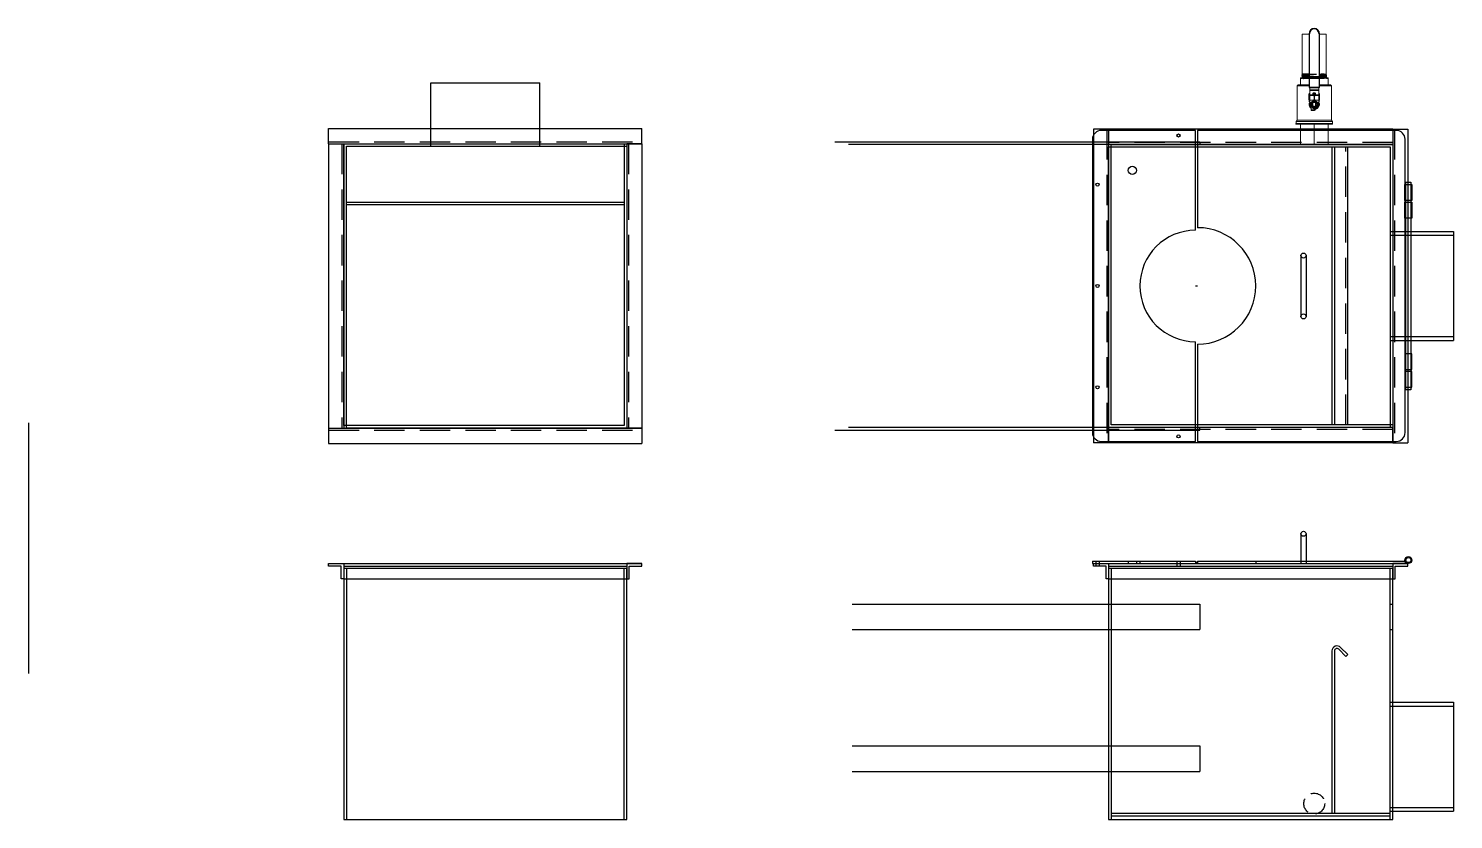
# Model space of a CAD drawing. Extents: x -1889 to 1550, y -1971 to 1122.
# Drawn here: x -1888.7 to -1748, y -224 to -146 of the extents above; entities that cross this region are included whole.
import ezdxf

# ---------------------------------------------------------------- set-up
doc = ezdxf.new("R2010")
doc.units = 0
doc.header["$LTSCALE"] = 12
doc.header["$MEASUREMENT"] = 0
doc.linetypes.add('HIDDEN', pattern=[0.375, 0.25, -0.125])
doc.linetypes.add('HIDDEN2', pattern=[0.1875, 0.125, -0.0625])
doc.layers.get('0').update_dxf_attribs({"linetype": 'CONTINUOUS'})
for name, color, linetype in [('1.25x1.25x.25', 34, 'CONTINUOUS'), ('10 PIPE', 7, 'CONTINUOUS'), ('COVER', 3, 'CONTINUOUS'), ('HANDLE', 2, 'CONTINUOUS')]:
    doc.layers.add(name, color=color, linetype=linetype)
doc.layers.add('AM_0', color=7, linetype='CONTINUOUS', lineweight=30)

# ---------------------------------------------------------------- blocks, each defined once
blk = doc.blocks.new('A$C113ee0c6')
at = {"layer": 'COVER'}
for p, q in [((0, 15.34375), (0, 5.5)), ((9.3125, 15.34375), (0, 15.34375)), ((10.1875, -14.46875), (10.1875, 14.46875)), ((0, -5.5), (0, -15.34375)), ((0, -15.34375), (9.3125, -15.34375))]:
    blk.add_line(p, q, dxfattribs=at)
for centre, radius in [((1.6875, 14.84375), 0.15625), ((9.6875, 10), 0.15625), ((9.6875, 0), 0.15625), ((9.6875, -10), 0.15625), ((6.25, -11.40625), 0.40625), ((1.6875, -14.84375), 0.15625)]:
    blk.add_circle(centre, radius, dxfattribs=at)
for centre, radius, start, end in [((9.3125, 14.46875), 0.875, 0, 90), ((0, 0), 5.5, 270, 90), ((9.3125, -14.46875), 0.875, 270, 0)]:
    blk.add_arc(centre, radius, start, end, dxfattribs=at)
blk = doc.blocks.new('A$Ca7ce4bcd')
at = {"layer": 'COVER'}
for p, q in [((-20.5, 14.46875), (-20.5, -14.46875)), ((0, 15.34375), (-19.625, 15.34375)), ((0, 5.75), (0, 15.34375)), ((0, -15.34375), (0, -5.75)), ((-19.625, -15.34375), (0, -15.34375))]:
    blk.add_line(p, q, dxfattribs=at)
for centre, radius, start, end in [((-19.625, 14.46875), 0.875, 90, 180), ((0, 0), 5.75, 90, 270), ((-19.625, -14.46875), 0.875, 180, 270)]:
    blk.add_arc(centre, radius, start, end, dxfattribs=at)

msp = doc.modelspace()

# ---------------------------------------------------------------- linework, layer by layer
for radius in [0.34375, 0.25]:
    msp.add_circle((-1752.44423, -198.40076), radius)
at = {"layer": '1.25x1.25x.25'}
for p, q in [((-1859.07456, -155.82077), (-1828.13706, -155.82077)), ((-1859.07456, -157.32077), (-1859.07456, -155.82077)), ((-1828.13706, -157.32077), (-1828.13706, -155.82077)), ((-1783.5562, -155.88327), (-1783.5562, -186.82077)), ((-1782.0562, -155.88327), (-1783.5562, -155.88327)), ((-1782.0562, -155.88327), (-1782.0562, -186.82077)), ((-1753.9937, -155.88327), (-1782.0562, -155.88327)), ((-1753.9937, -155.88327), (-1753.9937, -186.82077)), ((-1753.9937, -155.88327), (-1752.4937, -155.88327)), ((-1752.4937, -155.88327), (-1752.4937, -186.82077)), ((-1859.07456, -157.32077), (-1828.13706, -157.32077)), ((-1859.07456, -157.32077), (-1859.07456, -185.38327)), ((-1857.57456, -157.32077), (-1857.57456, -185.38327)), ((-1829.63706, -157.32077), (-1829.63706, -185.38327)), ((-1828.13706, -157.32077), (-1829.63706, -157.32077)), ((-1828.13706, -157.32077), (-1828.13706, -185.38327)), ((-1753.9937, -157.38327), (-1782.0562, -157.38327)), ((-1859.07456, -185.38327), (-1828.13706, -185.38327)), ((-1859.07456, -185.38327), (-1859.07456, -186.88327)), ((-1828.13706, -185.38327), (-1829.63706, -185.38327)), ((-1828.13706, -185.38327), (-1828.13706, -186.88327)), ((-1753.9937, -185.32077), (-1782.0562, -185.32077)), ((-1782.0562, -186.82077), (-1782.0562, -185.32077)), ((-1753.9937, -186.82077), (-1753.9937, -185.32077)), ((-1859.07456, -186.88327), (-1828.13706, -186.88327)), ((-1782.0562, -186.82077), (-1783.5562, -186.82077)), ((-1753.9937, -186.82077), (-1782.0562, -186.82077)), ((-1753.9937, -186.82077), (-1752.4937, -186.82077)), ((-1859.07456, -198.74451), (-1857.57456, -198.74451)), ((-1859.07456, -198.99451), (-1859.07456, -198.74451)), ((-1859.07456, -198.74451), (-1828.13706, -198.74451)), ((-1857.82456, -198.99451), (-1859.07456, -198.99451)), ((-1857.82456, -200.24451), (-1857.82456, -198.99451)), ((-1857.57456, -198.74451), (-1857.57456, -200.24451)), ((-1857.57456, -198.99451), (-1829.63706, -198.99451)), ((-1828.13706, -198.74451), (-1829.63706, -198.74451)), ((-1829.63706, -198.74451), (-1829.63706, -200.24451)), ((-1829.38706, -200.24451), (-1829.38706, -198.99451)), ((-1829.38706, -198.99451), (-1828.13706, -198.99451)), ((-1828.13706, -198.99451), (-1828.13706, -198.74451)), ((-1783.5562, -198.74451), (-1782.0562, -198.74451)), ((-1783.5562, -198.99451), (-1783.5562, -198.74451)), ((-1783.5562, -198.74451), (-1752.4937, -198.74451)), ((-1782.3062, -198.99451), (-1783.5562, -198.99451)), ((-1783.3062, -198.74451), (-1783.3062, -198.99451)), ((-1782.9937, -198.74451), (-1782.9937, -198.99451)), ((-1782.3062, -200.24451), (-1782.3062, -198.99451)), ((-1782.0562, -198.74451), (-1782.0562, -200.24451)), ((-1782.0562, -198.99451), (-1753.9937, -198.99451)), ((-1775.3062, -198.74451), (-1775.3062, -198.99451)), ((-1774.9937, -198.74451), (-1774.9937, -198.99451)), ((-1752.4937, -198.74451), (-1753.9937, -198.74451)), ((-1753.9937, -198.74451), (-1753.9937, -200.24451)), ((-1753.7437, -200.24451), (-1753.7437, -198.99451)), ((-1753.7437, -198.99451), (-1752.4937, -198.99451)), ((-1752.4937, -198.99451), (-1752.4937, -198.74451)), ((-1857.57456, -200.24451), (-1857.82456, -200.24451)), ((-1857.57456, -200.24451), (-1829.63706, -200.24451)), ((-1829.63706, -200.24451), (-1829.38706, -200.24451)), ((-1782.0562, -200.24451), (-1782.3062, -200.24451)), ((-1782.0562, -200.24451), (-1753.9937, -200.24451)), ((-1753.9937, -200.24451), (-1753.7437, -200.24451))]:
    msp.add_line(p, q, dxfattribs=at)
at = {"layer": '1.25x1.25x.25', "linetype": 'HIDDEN'}
for p, q in [((-1782.2437, -155.88327), (-1782.2437, -186.82077)), ((-1753.8062, -155.88327), (-1753.8062, -186.82077)), ((-1859.07456, -157.13327), (-1828.13706, -157.13327)), ((-1857.76206, -157.32077), (-1857.76206, -185.38327)), ((-1829.44956, -157.32077), (-1829.44956, -185.38327)), ((-1753.9937, -157.19577), (-1782.0562, -157.19577)), ((-1859.07456, -185.57077), (-1828.13706, -185.57077)), ((-1753.9937, -185.50827), (-1782.0562, -185.50827))]:
    msp.add_line(p, q, dxfattribs=at)
at = {"layer": '10 PIPE'}
for p, q in [((-1848.98081, -151.32077), (-1838.23081, -151.32077)), ((-1848.98081, -157.57077), (-1848.98081, -151.32077)), ((-1838.23081, -157.57077), (-1838.23081, -151.32077)), ((-1754.2437, -165.97702), (-1747.9937, -165.97702)), ((-1747.9937, -165.97702), (-1747.9937, -176.72702)), ((-1754.2437, -166.35202), (-1747.9937, -166.35202)), ((-1754.2437, -176.35202), (-1747.9937, -176.35202)), ((-1754.2437, -176.72702), (-1747.9937, -176.72702)), ((-1754.2437, -212.43201), (-1747.9937, -212.43201)), ((-1747.9937, -212.43201), (-1747.9937, -223.18201)), ((-1754.2437, -212.80701), (-1747.9937, -212.80701)), ((-1754.2437, -222.80701), (-1747.9937, -222.80701)), ((-1754.2437, -223.18201), (-1747.9937, -223.18201))]:
    msp.add_line(p, q, dxfattribs=at)
at = {"layer": 'AM_0', "lineweight": 18}
for p, q in [((-1762.9312, -146.50227), (-1762.9312, -150.44407)), ((-1762.9312, -146.50227), (-1762.2537, -146.50227)), ((-1762.2137, -146.46277), (-1762.2537, -146.46277)), ((-1762.2537, -151.73327), (-1762.2537, -146.46277)), ((-1762.2137, -146.46277), (-1762.2137, -151.73327)), ((-1761.2737, -146.46277), (-1761.2337, -146.46277)), ((-1761.2737, -151.73327), (-1761.2737, -146.46277)), ((-1761.2337, -146.46277), (-1761.2337, -151.73327)), ((-1761.2337, -146.50227), (-1760.5562, -146.50227)), ((-1760.5562, -150.44407), (-1760.5562, -146.50227)), ((-1762.9312, -150.44407), (-1762.9255, -150.46534)), ((-1762.2537, -150.44407), (-1762.9312, -150.44407)), ((-1762.92223, -150.46345), (-1762.93056, -150.46827)), ((-1762.93044, -150.46844), (-1762.93006, -150.48063)), ((-1762.92981, -150.4808), (-1762.9188, -150.48716)), ((-1762.92915, -150.47998), (-1762.92683, -150.48053)), ((-1762.90375, -150.54128), (-1762.92789, -150.55522)), ((-1762.92773, -150.55528), (-1762.92735, -150.56762)), ((-1762.91969, -150.48702), (-1762.90496, -150.54198)), ((-1762.2537, -150.55193), (-1762.38758, -150.5537)), ((-1762.2537, -150.46495), (-1762.27673, -150.46524)), ((-1760.70647, -150.44407), (-1761.2337, -150.44407)), ((-1761.07368, -150.45049), (-1761.2337, -150.45263)), ((-1761.18575, -150.53896), (-1761.2337, -150.53957)), ((-1760.77454, -150.44558), (-1760.71128, -150.4442)), ((-1760.71128, -150.4442), (-1760.70647, -150.44407)), ((-1760.5562, -150.44407), (-1760.70647, -150.44407)), ((-1760.593, -150.58143), (-1760.58136, -150.53797)), ((-1760.58449, -150.53905), (-1760.55893, -150.52428)), ((-1760.55819, -150.51173), (-1760.57446, -150.50233)), ((-1760.57244, -150.5047), (-1760.5562, -150.44407)), ((-1760.56012, -150.52401), (-1760.55882, -150.52421)), ((-1760.55869, -150.52405), (-1760.55831, -150.51193)), ((-1763.33141, -151.51044), (-1763.4399, -151.61892)), ((-1763.4399, -151.61892), (-1763.4399, -155.00575)), ((-1762.2537, -151.61892), (-1763.4399, -151.61892)), ((-1763.1187, -151.51044), (-1763.33141, -151.51044)), ((-1763.1187, -150.93058), (-1763.1187, -150.80777)), ((-1763.1187, -150.80777), (-1762.4312, -150.80777)), ((-1763.1187, -151.51044), (-1763.1187, -150.93058)), ((-1762.2537, -151.51044), (-1763.1187, -151.51044)), ((-1762.92502, -150.64234), (-1762.92465, -150.65442)), ((-1762.92231, -150.72932), (-1762.92193, -150.74153)), ((-1762.9193, -150.74047), (-1762.91757, -150.7414)), ((-1762.89269, -150.58779), (-1762.88415, -150.61965)), ((-1762.86812, -150.68705), (-1762.86812, -150.69777)), ((-1762.86544, -150.77399), (-1762.86544, -150.78472)), ((-1762.7132, -150.67969), (-1762.65565, -150.6784)), ((-1762.4312, -150.80777), (-1762.2537, -150.80777)), ((-1762.2137, -151.73327), (-1762.2537, -151.73327)), ((-1762.2137, -151.73327), (-1761.2737, -151.73327)), ((-1762.2137, -151.77327), (-1762.2137, -151.73327)), ((-1761.2737, -151.77327), (-1762.2137, -151.77327)), ((-1762.1937, -151.77327), (-1762.1937, -151.94043)), ((-1762.1937, -151.94043), (-1761.2937, -151.94043)), ((-1762.1937, -152.08185), (-1762.1937, -151.94043)), ((-1761.2937, -151.77327), (-1761.2937, -151.94043)), ((-1761.2937, -151.94043), (-1761.2937, -152.08185)), ((-1761.2337, -151.73327), (-1761.2737, -151.73327)), ((-1761.2737, -151.77327), (-1761.2737, -151.73327)), ((-1761.16107, -150.79945), (-1761.2337, -150.80039)), ((-1761.2337, -150.80777), (-1761.0562, -150.80777)), ((-1760.3687, -151.51044), (-1761.2337, -151.51044)), ((-1760.0475, -151.61892), (-1761.2337, -151.61892)), ((-1760.3687, -150.80777), (-1761.0562, -150.80777)), ((-1760.62062, -150.74139), (-1760.62062, -150.73067)), ((-1760.61339, -150.65751), (-1760.60834, -150.63866)), ((-1760.56617, -150.61125), (-1760.57054, -150.61268)), ((-1760.56681, -150.78492), (-1760.56643, -150.77271)), ((-1760.5641, -150.69805), (-1760.56372, -150.68578)), ((-1760.5614, -150.61109), (-1760.56102, -150.59889)), ((-1760.3687, -150.80777), (-1760.3687, -150.93058)), ((-1760.3687, -151.51044), (-1760.3687, -150.93058)), ((-1760.15598, -151.51044), (-1760.3687, -151.51044)), ((-1760.0475, -151.61892), (-1760.15598, -151.51044)), ((-1760.0475, -155.00575), (-1760.0475, -151.61892)), ((-1762.2737, -152.43534), (-1762.2737, -152.5093)), ((-1762.2737, -152.97195), (-1762.2737, -152.5093)), ((-1762.2437, -153.18277), (-1762.2437, -153.01611)), ((-1762.2437, -153.18277), (-1762.2337, -153.18277)), ((-1762.2337, -153.02094), (-1762.2337, -153.18277)), ((-1762.2337, -153.18277), (-1762.2337, -153.19277)), ((-1762.2337, -153.18277), (-1762.1937, -153.18277)), ((-1762.1937, -153.19277), (-1762.2337, -153.19277)), ((-1761.2937, -152.08185), (-1762.1937, -152.08185)), ((-1762.1937, -152.08185), (-1762.1937, -152.5093)), ((-1762.1937, -152.5093), (-1761.8437, -152.5093)), ((-1761.8437, -152.56587), (-1762.1937, -152.56587)), ((-1762.1937, -152.56587), (-1762.1937, -153.02852)), ((-1762.1937, -153.02852), (-1762.1937, -153.44277)), ((-1761.8437, -153.02852), (-1762.1937, -153.02852)), ((-1762.0877, -153.24416), (-1761.9157, -153.14486)), ((-1762.0877, -153.44277), (-1762.0877, -153.24416)), ((-1761.9157, -153.14486), (-1761.7437, -153.04555)), ((-1761.61816, -152.37877), (-1761.86923, -152.37877)), ((-1761.8687, -153.26295), (-1761.8687, -153.29206)), ((-1761.8687, -153.59348), (-1761.8687, -153.29206)), ((-1761.8437, -152.56587), (-1761.8437, -152.5093)), ((-1761.70615, -153.00731), (-1761.78125, -153.00731)), ((-1761.7637, -152.56587), (-1761.7637, -152.62244)), ((-1761.7637, -152.97195), (-1761.7637, -152.62244)), ((-1761.7637, -152.97195), (-1761.7237, -152.97195)), ((-1761.7437, -153.04555), (-1761.5717, -153.14486)), ((-1761.7237, -152.62244), (-1761.7237, -152.56587)), ((-1761.7237, -152.97195), (-1761.7237, -152.62244)), ((-1761.6437, -152.5093), (-1761.6437, -152.56587)), ((-1761.6437, -152.5093), (-1761.2937, -152.5093)), ((-1761.2937, -152.56587), (-1761.6437, -152.56587)), ((-1761.2937, -153.02852), (-1761.6437, -153.02852)), ((-1761.6187, -153.29206), (-1761.6187, -153.26295)), ((-1761.6187, -153.29206), (-1761.6187, -153.59348)), ((-1761.5717, -153.14486), (-1761.3997, -153.24416)), ((-1761.3997, -153.24416), (-1761.3997, -153.44277)), ((-1761.2937, -152.08185), (-1761.2937, -152.5093)), ((-1761.2937, -153.02852), (-1761.2937, -152.56587)), ((-1761.2937, -153.02852), (-1761.2937, -153.44277)), ((-1761.2937, -153.18277), (-1761.2537, -153.18277)), ((-1761.2537, -153.19277), (-1761.2937, -153.19277)), ((-1761.2537, -153.18277), (-1761.2537, -153.02094)), ((-1761.2437, -153.18277), (-1761.2537, -153.18277)), ((-1761.2537, -153.19277), (-1761.2537, -153.18277)), ((-1761.2437, -153.01611), (-1761.2437, -153.18277)), ((-1761.2137, -152.5093), (-1761.2137, -152.43534)), ((-1761.2137, -152.5093), (-1761.2137, -152.97195)), ((-1762.0877, -153.64138), (-1762.0877, -153.44277)), ((-1761.9157, -153.74068), (-1762.0877, -153.64138)), ((-1762.0437, -153.77818), (-1762.0437, -153.92187)), ((-1762.0437, -153.92187), (-1761.7437, -153.92187)), ((-1762.0437, -154.04687), (-1762.0437, -153.92187)), ((-1761.7437, -154.04687), (-1762.0437, -154.04687)), ((-1761.7437, -153.83999), (-1761.9157, -153.74068)), ((-1761.8687, -153.59348), (-1761.8687, -153.62259)), ((-1761.5717, -153.74068), (-1761.7437, -153.83999)), ((-1761.7437, -153.92187), (-1761.7437, -153.89277)), ((-1761.7437, -153.92187), (-1761.7437, -154.04687)), ((-1761.7437, -154.01227), (-1761.7337, -154.01227)), ((-1761.7337, -153.90266), (-1761.73391, -153.89266)), ((-1761.7337, -153.90266), (-1761.7337, -154.01227)), ((-1761.7337, -154.02227), (-1761.7337, -154.01227)), ((-1761.7337, -154.01227), (-1761.65209, -154.01227)), ((-1761.65209, -154.02227), (-1761.7337, -154.02227)), ((-1761.65209, -154.01227), (-1761.63027, -153.88857)), ((-1761.65209, -154.01227), (-1761.64224, -154.01401)), ((-1761.65209, -154.02227), (-1761.65209, -154.01227)), ((-1761.61876, -153.88084), (-1761.64224, -154.01401)), ((-1761.63027, -153.88857), (-1761.63274, -153.87888)), ((-1761.6187, -153.62259), (-1761.6187, -153.59348)), ((-1761.3997, -153.64138), (-1761.5717, -153.74068)), ((-1761.3997, -153.44277), (-1761.3997, -153.64138)), ((-1763.54838, -155.30988), (-1763.54838, -155.3751)), ((-1759.93901, -155.30988), (-1763.54838, -155.30988)), ((-1759.93901, -155.3751), (-1763.54838, -155.3751)), ((-1763.4399, -155.00575), (-1763.54638, -155.11223)), ((-1763.54638, -155.11223), (-1763.54638, -155.30988)), ((-1759.94101, -155.11223), (-1763.54638, -155.11223)), ((-1760.0475, -155.00575), (-1763.4399, -155.00575)), ((-1763.1187, -157.38327), (-1763.1187, -155.3751)), ((-1761.7437, -157.38327), (-1761.7437, -155.3751)), ((-1760.3687, -157.38327), (-1760.3687, -155.3751)), ((-1759.94101, -155.11223), (-1760.0475, -155.00575)), ((-1759.94101, -155.30988), (-1759.94101, -155.11223)), ((-1759.93901, -155.3751), (-1759.93901, -155.30988))]:
    msp.add_line(p, q, dxfattribs=at)
at = {"layer": 'AM_0', "flags": 128}
for points in [[(-1762.83898, -150.47507), (-1762.90228, -150.47752), (-1762.92915, -150.47998)], [(-1762.92709, -150.56777), (-1762.89885, -150.58408), (-1762.89037, -150.58897)], [(-1762.92588, -150.555), (-1762.92078, -150.46655), (-1762.87953, -150.46427), (-1762.8044, -150.46188), (-1762.70167, -150.4596), (-1762.5684, -150.45721), (-1762.41576, -150.45493), (-1762.2537, -150.53973)], [(-1762.92299, -150.64196), (-1762.91116, -150.55297), (-1762.8605, -150.55059), (-1762.78, -150.5483), (-1762.66734, -150.54593), (-1762.53197, -150.54363), (-1762.37, -150.54126), (-1762.2537, -150.6267)], [(-1762.87953, -150.56353), (-1762.9205, -150.56599), (-1762.92291, -150.56749)], [(-1762.89136, -150.58743), (-1762.89269, -150.58716), (-1762.87344, -150.58441), (-1762.82312, -150.58175), (-1762.74031, -150.57899), (-1762.6318, -150.57634), (-1762.4946, -150.57357), (-1762.33998, -150.57092), (-1762.2537, -150.56957)], [(-1762.69281, -150.55862), (-1762.80283, -150.56108), (-1762.87953, -150.56353)], [(-1762.61208, -150.47015), (-1762.74118, -150.47258), (-1762.83898, -150.47507)], [(-1762.38758, -150.5537), (-1762.55293, -150.55616), (-1762.69281, -150.55862)], [(-1762.27673, -150.46524), (-1762.45561, -150.46769), (-1762.61208, -150.47015)], [(-1762.2537, -150.45274), (-1762.23937, -150.45255), (-1762.05401, -150.45025), (-1761.85437, -150.44789), (-1761.6919, -150.44598), (-1761.52728, -150.44407)], [(-1761.2337, -150.61431), (-1761.22307, -150.52726), (-1761.05405, -150.52494), (-1760.90001, -150.5226), (-1760.77386, -150.52027), (-1760.67199, -150.51793), (-1760.60294, -150.5156), (-1760.56474, -150.51326), (-1760.56506, -150.59876)], [(-1760.85712, -150.53404), (-1761.00991, -150.5365), (-1761.18575, -150.53896)], [(-1760.77454, -150.44558), (-1760.91103, -150.44803), (-1761.07368, -150.45049)], [(-1760.63906, -150.52913), (-1760.73219, -150.53159), (-1760.85712, -150.53404)], [(-1760.55882, -150.52421), (-1760.58066, -150.52667), (-1760.63906, -150.52913)], [(-1762.8824, -150.61748), (-1762.89787, -150.62642), (-1762.92515, -150.64217)], [(-1762.90639, -150.652), (-1762.92465, -150.65443), (-1762.92262, -150.6547)], [(-1762.92435, -150.65472), (-1762.89611, -150.67103), (-1762.86812, -150.68719)], [(-1762.91909, -150.72891), (-1762.92403, -150.64168), (-1762.89854, -150.6393), (-1762.84144, -150.637), (-1762.75109, -150.63464), (-1762.63507, -150.63233), (-1762.49004, -150.62997), (-1762.32815, -150.62766), (-1762.2537, -150.71368)], [(-1762.86786, -150.69761), (-1762.89513, -150.71337), (-1762.92241, -150.72912)], [(-1762.92168, -150.74167), (-1762.89343, -150.75798), (-1762.86544, -150.77415)], [(-1762.86518, -150.78457), (-1762.89246, -150.80032), (-1762.91974, -150.81608)], [(-1762.81854, -150.73555), (-1762.8869, -150.73801), (-1762.9193, -150.74047)], [(-1762.76189, -150.64709), (-1762.85156, -150.64954), (-1762.90639, -150.652)], [(-1762.2537, -150.60526), (-1762.29903, -150.60579), (-1762.46106, -150.60789), (-1762.59826, -150.60992), (-1762.7147, -150.61201), (-1762.8005, -150.61404), (-1762.85825, -150.61612), (-1762.88307, -150.61816), (-1762.8818, -150.61852)], [(-1762.86183, -150.78457), (-1762.85248, -150.86996), (-1762.80842, -150.8675), (-1762.73079, -150.86504), (-1762.62218, -150.86258), (-1762.48586, -150.86013), (-1762.32624, -150.85767), (-1762.14823, -150.85521), (-1761.95751, -150.85275), (-1761.76002, -150.8503), (-1761.56199, -150.84784), (-1761.36967, -150.84538), (-1761.18905, -150.84292), (-1761.02589, -150.84047), (-1760.88523, -150.83801), (-1760.77161, -150.83555), (-1760.68847, -150.83309), (-1760.63859, -150.83064), (-1760.62337, -150.82818), (-1760.64347, -150.82572), (-1760.69809, -150.82326), (-1760.78568, -150.82081), (-1760.90333, -150.81835), (-1761.04749, -150.81589), (-1761.21352, -150.81344), (-1761.39628, -150.81098), (-1761.58997, -150.80852), (-1761.78852, -150.80606), (-1761.9857, -150.80361), (-1762.17528, -150.80115), (-1762.35134, -150.79869), (-1762.50827, -150.79623), (-1762.64124, -150.79378), (-1762.74593, -150.79132), (-1762.81919, -150.78886), (-1762.85855, -150.7864), (-1762.86295, -150.78395), (-1762.83206, -150.78149), (-1762.76702, -150.77903), (-1762.66971, -150.77657), (-1762.54334, -150.77412), (-1762.39174, -150.77166), (-1762.2198, -150.7692), (-1762.03281, -150.76674), (-1761.83674, -150.76429), (-1761.6377, -150.76183), (-1761.44196, -150.75937), (-1761.25571, -150.75691), (-1761.08474, -150.75446), (-1760.93452, -150.752), (-1760.80966, -150.74954), (-1760.71424, -150.74708), (-1760.65109, -150.74463), (-1760.62239, -150.74217), (-1760.62886, -150.73971), (-1760.67047, -150.73726), (-1760.74576, -150.7348), (-1760.85252, -150.73234), (-1760.98725, -150.72988), (-1761.14585, -150.72743), (-1761.32323, -150.72497), (-1761.51388, -150.72251), (-1761.71177, -150.72005), (-1761.9107, -150.7176), (-1762.10441, -150.71514), (-1762.28677, -150.71268), (-1762.45213, -150.71022), (-1762.59517, -150.70777), (-1762.71152, -150.70531), (-1762.79737, -150.70285), (-1762.85019, -150.70039), (-1762.86812, -150.69794), (-1762.85078, -150.69548), (-1762.79854, -150.69302), (-1762.7132, -150.69056), (-1762.59728, -150.68811), (-1762.45457, -150.68565), (-1762.28943, -150.68319), (-1762.2537, -150.76969)], [(-1762.86131, -150.77399), (-1762.85248, -150.85909), (-1762.80842, -150.85663), (-1762.73079, -150.85417), (-1762.62218, -150.85171), (-1762.48586, -150.84926), (-1762.32624, -150.8468), (-1762.2537, -150.75882)], [(-1762.58359, -150.73064), (-1762.71637, -150.7331), (-1762.81854, -150.73555)], [(-1762.49026, -150.64217), (-1762.64018, -150.64463), (-1762.76189, -150.64709)], [(-1762.70971, -150.80777), (-1762.61929, -150.71906), (-1762.47661, -150.71673), (-1762.30871, -150.71439), (-1762.2537, -150.80062)], [(-1762.2537, -150.72586), (-1762.42439, -150.72818), (-1762.58359, -150.73064)], [(-1762.2537, -150.6389), (-1762.31685, -150.63971), (-1762.49026, -150.64217)], [(-1762.2537, -150.81667), (-1762.25528, -150.81645), (-1762.4312, -150.80777)], [(-1760.59668, -150.58045), (-1760.59528, -150.58122), (-1760.62381, -150.58326), (-1760.68544, -150.58534), (-1760.7628, -150.58715), (-1760.86357, -150.58895), (-1760.98122, -150.59076), (-1761.11836, -150.59258), (-1761.2337, -150.59397)], [(-1761.2337, -150.70125), (-1761.18239, -150.61364), (-1761.0134, -150.6113), (-1760.86954, -150.60898), (-1760.7467, -150.60663), (-1760.65517, -150.60431), (-1760.59233, -150.60196), (-1760.56346, -150.59964), (-1760.5654, -150.68573)], [(-1760.94985, -150.62251), (-1761.11704, -150.62497), (-1761.2337, -150.6265)], [(-1761.2337, -150.65565), (-1761.18212, -150.65483), (-1761.02705, -150.65218), (-1760.88801, -150.64942), (-1760.77651, -150.64676), (-1760.68952, -150.644), (-1760.63425, -150.64134), (-1760.60924, -150.63859), (-1760.61102, -150.63794)], [(-1760.61487, -150.65711), (-1760.61353, -150.65734), (-1760.63313, -150.65936), (-1760.68533, -150.66146), (-1760.76874, -150.66354), (-1760.88477, -150.66572), (-1761.023, -150.6678), (-1761.18771, -150.66999), (-1761.2337, -150.67053)], [(-1761.2337, -150.7882), (-1761.1379, -150.70001), (-1760.97871, -150.69768), (-1760.83695, -150.69534), (-1760.7245, -150.69302), (-1760.63815, -150.69067), (-1760.58514, -150.68835), (-1760.56395, -150.686), (-1760.56707, -150.77269)], [(-1761.05159, -150.71098), (-1761.23113, -150.71344), (-1761.2337, -150.71347)], [(-1761.2337, -150.74573), (-1761.08474, -150.74359), (-1760.93452, -150.74113), (-1760.80966, -150.73867), (-1760.71424, -150.73622), (-1760.65109, -150.73376), (-1760.62239, -150.7313), (-1760.62366, -150.73082)], [(-1761.0562, -150.80777), (-1761.1051, -150.80844), (-1761.2337, -150.81769)], [(-1760.84194, -150.79453), (-1760.98966, -150.79699), (-1761.16107, -150.79945)], [(-1760.76268, -150.70606), (-1760.89378, -150.70852), (-1761.05159, -150.71098)], [(-1760.69477, -150.6176), (-1760.8076, -150.62005), (-1760.94985, -150.62251)], [(-1760.63527, -150.78962), (-1760.72256, -150.79207), (-1760.84194, -150.79453)], [(-1760.59614, -150.70115), (-1760.66242, -150.70361), (-1760.76268, -150.70606)], [(-1760.57054, -150.61268), (-1760.61491, -150.61514), (-1760.69477, -150.6176)], [(-1760.56982, -150.78515), (-1760.58283, -150.78716), (-1760.63527, -150.78962)], [(-1760.62354, -150.81777), (-1760.5953, -150.80146), (-1760.56705, -150.78515)], [(-1760.62087, -150.73082), (-1760.59263, -150.71451), (-1760.56438, -150.69819)], [(-1760.5663, -150.77261), (-1760.59358, -150.75686), (-1760.62062, -150.74124)], [(-1760.5636, -150.68565), (-1760.59088, -150.6699), (-1760.61524, -150.65584)], [(-1760.60969, -150.63897), (-1760.58992, -150.62756), (-1760.56168, -150.61124)], [(-1760.56734, -150.69819), (-1760.56595, -150.69869), (-1760.59614, -150.70115)], [(-1760.56087, -150.59869), (-1760.58815, -150.58294), (-1760.59609, -150.57835)], [(-1762.0437, -153.81615), (-1762.09981, -153.77023), (-1762.14819, -153.70482), (-1762.1861, -153.62997), (-1762.21039, -153.55187), (-1762.22176, -153.46818), (-1762.20428, -153.3092), (-1762.1937, -153.28605)], [(-1761.7437, -152.5093), (-1761.69872, -152.50399), (-1761.65863, -152.48865), (-1761.62775, -152.46493), (-1761.60943, -152.43541), (-1761.60567, -152.40328), (-1761.61686, -152.37202), (-1761.6418, -152.34504), (-1761.67778, -152.32523), (-1761.7209, -152.31477), (-1761.76649, -152.31477), (-1761.80961, -152.32523), (-1761.84559, -152.34504), (-1761.87053, -152.37202), (-1761.88172, -152.40328), (-1761.87796, -152.43541), (-1761.85964, -152.46493), (-1761.82876, -152.48865), (-1761.78867, -152.50399), (-1761.7437, -152.5093)], [(-1761.2937, -153.27917), (-1761.27481, -153.34402), (-1761.26534, -153.42393), (-1761.26908, -153.50672), (-1761.31351, -153.65773), (-1761.40375, -153.78777), (-1761.46431, -153.84066), (-1761.53511, -153.88381), (-1761.6242, -153.91169)]]:
    msp.add_lwpolyline(points, dxfattribs=at)
at = {"layer": 'AM_0'}
msp.add_circle((-1761.7437, -153.44277), 0.25471, dxfattribs=at)
for centre, radius, start, end in [((-1761.7437, -146.46277), 0.51, 360, 180), ((-1761.7437, -146.46277), 0.47, 360, 180), ((-1762.34911, -162.25346), 11.80212, 89.5367981, 92.7784644), ((-1762.26368, -162.31285), 11.84449, 89.951703, 93.1639966), ((-1762.3056, -163.81309), 13.28469, 89.7761304, 92.5791946), ((-1761.91372, -100.1193), 50.33926, 270.7740218, 271.3687328), ((-1761.24424, -138.22461), 12.33024, 270.0489812, 273.0622942), ((-1761.10762, -133.87877), 16.57016, 271.1517708, 271.3872192), ((-1762.41411, -152.88916), 2.08146, 90.4703091, 109.7858489), ((-1761.50461, -200.60836), 49.94323, 90.8593966, 91.320615), ((-1761.85686, -487.68927), 337.01182, 90.0674663, 90.1358038), ((-1758.39668, -432.98809), 282.33172, 90.6919123, 90.7827578), ((-1762.2137, -151.73327), 0.04, 180, 270), ((-1761.2737, -151.73327), 0.04, 270, 360), ((-1761.08802, -152.97165), 2.16411, 70.5863426, 89.1574994), ((-1762.2037, -152.44948), 0.07141, 81.950533, 168.5782463), ((-1762.2037, -152.49516), 0.07141, 191.4217537, 278.049467), ((-1762.2037, -152.95781), 0.07141, 191.4217537, 278.049467), ((-1762.2337, -153.18277), 0.01, 180, 270), ((-1761.7437, -153.44277), 0.344, 120, 180), ((-1761.7437, -153.44277), 0.219, 124.8043742, 235.1956258), ((-1761.7437, -153.44277), 0.344, 60, 120), ((-1761.75391, -152.29144), 0.14426, 215.0973771, 274.0610196), ((-1761.7437, -153.44277), 0.219, 55.1956258, 124.8043742), ((-1761.7437, -153.44277), 0.1958, 50.3276003, 129.6723997), ((-1761.8337, -152.58001), 0.07141, 11.4217537, 98.049467), ((-1761.8337, -152.63658), 0.07141, 11.4217537, 98.049467), ((-1761.8337, -152.95781), 0.07141, 261.950533, 348.5782463), ((-1761.73348, -152.29144), 0.14426, 265.9389804, 324.9026229), ((-1761.6537, -152.58001), 0.07141, 81.950533, 168.5782463), ((-1761.6537, -152.63658), 0.07141, 81.950533, 168.5782463), ((-1761.6537, -152.95781), 0.07141, 191.4217537, 278.049467), ((-1761.7437, -153.44277), 0.219, 304.8043742, 55.1956258), ((-1761.7437, -153.44277), 0.344, 0, 60), ((-1761.2837, -152.44948), 0.07141, 11.4217537, 98.049467), ((-1761.2837, -152.49516), 0.07141, 261.950533, 348.5782463), ((-1761.2837, -152.95781), 0.07141, 261.950533, 348.5782463), ((-1761.2537, -153.18277), 0.01, 270, 0), ((-1761.7437, -153.44277), 0.45, 180, 228.1896851), ((-1761.7437, -153.44277), 0.344, 180, 240), ((-1761.7437, -153.44277), 0.344, 240, 300), ((-1761.7437, -153.44277), 0.1958, 230.3276003, 309.6723997), ((-1761.7437, -153.44277), 0.219, 235.1956258, 304.8043742), ((-1761.7437, -153.44277), 0.45, 270, 0), ((-1761.7387, -153.78771), 0.11506, 267.5093023, 272.4906977), ((-1761.7337, -154.01227), 0.01, 180, 270), ((-1761.7437, -153.44277), 0.46, 271.2456586, 284.2744859), ((-1761.65209, -154.01227), 0.01, 270, 350), ((-1761.7507, -153.69658), 0.22663, 302.0974557, 305.6037269), ((-1761.60891, -153.88258), 0.01, 107.0383466, 170), ((-1761.7437, -153.44277), 0.344, 300, 0)]:
    msp.add_arc(centre, radius, start, end, dxfattribs=at)
at = {"layer": 'COVER'}
for p, q in [((-1857.57456, -157.32077), (-1829.88706, -157.32077)), ((-1857.57456, -185.13327), (-1857.57456, -157.32077)), ((-1857.32456, -157.57077), (-1829.63706, -157.57077)), ((-1857.32456, -185.38327), (-1857.32456, -157.57077)), ((-1829.88706, -157.32077), (-1829.88706, -185.13327)), ((-1829.63706, -157.57077), (-1829.63706, -185.38327)), ((-1809.096, -157.13327), (-1773.0562, -157.13327)), ((-1773.0562, -157.38327), (-1807.73569, -157.38327)), ((-1781.8062, -157.38327), (-1753.9937, -157.38327)), ((-1781.8062, -185.07077), (-1781.8062, -157.38327)), ((-1773.0562, -157.13327), (-1773.0562, -157.38327)), ((-1773.0562, -157.13327), (-1773.0562, -157.38327)), ((-1753.9937, -157.38327), (-1753.9937, -185.07077)), ((-1782.0562, -185.32077), (-1782.0562, -157.63327)), ((-1782.0562, -157.63327), (-1754.2437, -157.63327)), ((-1759.9937, -157.63327), (-1759.9937, -185.07077)), ((-1759.7437, -157.63327), (-1759.7437, -185.07077)), ((-1758.43304, -185.07077), (-1758.43304, -157.63327)), ((-1754.2437, -157.63327), (-1754.2437, -185.32077)), ((-1752.78798, -162.91452), (-1752.78798, -161.35202)), ((-1752.78798, -161.35202), (-1752.10048, -161.35202)), ((-1752.10048, -161.35202), (-1752.10048, -162.91452)), ((-1857.32456, -163.07077), (-1829.88706, -163.07077)), ((-1752.10048, -162.91452), (-1752.78798, -162.91452)), ((-1752.78798, -164.66452), (-1752.78798, -163.10202)), ((-1752.78798, -163.10202), (-1752.10048, -163.10202)), ((-1752.10048, -163.10202), (-1752.10048, -164.66452)), ((-1857.32456, -163.32077), (-1829.88706, -163.32077)), ((-1752.10048, -164.66452), (-1752.78798, -164.66452)), ((-1773.46245, -171.35202), (-1773.27495, -171.35202)), ((-1752.78798, -178.03952), (-1752.78798, -179.60202)), ((-1752.10048, -178.03952), (-1752.78798, -178.03952)), ((-1752.10048, -179.60202), (-1752.10048, -178.03952)), ((-1752.78798, -179.60202), (-1752.10048, -179.60202)), ((-1752.78798, -179.78952), (-1752.78798, -181.35202)), ((-1752.10048, -179.78952), (-1752.78798, -179.78952)), ((-1752.10048, -181.35202), (-1752.10048, -179.78952)), ((-1752.78798, -181.35202), (-1752.10048, -181.35202)), ((-1888.71459, -184.85742), (-1888.71459, -209.60742)), ((-1829.88706, -185.13327), (-1857.57456, -185.13327)), ((-1829.63706, -185.38327), (-1857.32456, -185.38327)), ((-1809.096, -185.57077), (-1773.0562, -185.57077)), ((-1773.0562, -185.32077), (-1807.73569, -185.32077)), ((-1754.2437, -185.32077), (-1782.0562, -185.32077)), ((-1753.9937, -185.07077), (-1781.8062, -185.07077)), ((-1773.0562, -185.57077), (-1773.0562, -185.32077)), ((-1857.57456, -199.24451), (-1857.57456, -223.99451)), ((-1829.63706, -199.24451), (-1857.57456, -199.24451)), ((-1857.32456, -199.24451), (-1857.32456, -223.99451)), ((-1829.88706, -223.99451), (-1829.88706, -199.24451)), ((-1829.63706, -223.99451), (-1829.63706, -199.24451)), ((-1783.64995, -198.49451), (-1783.64995, -198.74451)), ((-1783.64995, -198.49451), (-1773.46245, -198.49451)), ((-1783.64995, -198.74451), (-1773.46245, -198.74451)), ((-1783.3062, -198.49451), (-1783.3062, -198.74451)), ((-1782.9937, -198.49451), (-1782.9937, -198.74451)), ((-1782.0562, -199.24451), (-1782.0562, -223.99451)), ((-1753.9937, -199.24451), (-1782.0562, -199.24451)), ((-1781.8062, -199.24451), (-1781.8062, -223.99451)), ((-1780.1187, -198.49451), (-1780.1187, -198.74451)), ((-1779.3062, -198.49451), (-1779.3062, -198.74451)), ((-1778.96245, -198.49451), (-1778.96245, -198.74451)), ((-1775.3062, -198.49451), (-1775.3062, -198.74451)), ((-1774.9937, -198.49451), (-1774.9937, -198.74451)), ((-1773.46245, -198.49451), (-1773.46245, -198.74451)), ((-1773.46245, -198.61951), (-1773.27495, -198.61951)), ((-1773.27495, -198.49451), (-1773.27495, -198.74451)), ((-1773.27495, -198.49451), (-1752.77495, -198.49451)), ((-1773.27495, -198.74451), (-1752.77495, -198.74451)), ((-1767.52495, -198.49451), (-1767.52495, -198.74451)), ((-1754.2437, -223.99451), (-1754.2437, -199.24451)), ((-1753.9937, -223.99451), (-1753.9937, -199.24451)), ((-1752.77495, -198.49451), (-1752.77495, -198.74451)), ((-1807.36996, -202.74451), (-1773.0562, -202.74451)), ((-1773.0562, -202.74451), (-1773.0562, -205.24451)), ((-1754.2437, -202.74451), (-1753.9937, -202.74451)), ((-1807.36996, -205.24451), (-1773.0562, -205.24451)), ((-1754.2437, -205.24451), (-1753.9937, -205.24451)), ((-1759.9937, -207.36951), (-1759.9937, -223.36951)), ((-1759.7437, -207.36951), (-1759.7437, -223.36951)), ((-1758.60981, -207.89984), (-1759.31692, -207.19273)), ((-1758.43304, -207.72306), (-1759.14014, -207.01595)), ((-1758.60981, -207.89984), (-1758.43304, -207.72306)), ((-1807.36996, -216.74451), (-1773.0562, -216.74451)), ((-1773.0562, -216.74451), (-1773.0562, -219.24451)), ((-1807.36996, -219.24451), (-1773.0562, -219.24451)), ((-1781.8062, -223.36951), (-1754.2437, -223.36951)), ((-1781.8062, -223.61951), (-1754.2437, -223.61951)), ((-1857.57456, -223.99451), (-1829.63706, -223.99451)), ((-1782.0562, -223.99451), (-1753.9937, -223.99451))]:
    msp.add_line(p, q, dxfattribs=at)
at = {"layer": 'COVER', "linetype": 'HIDDEN'}
msp.add_line((-1758.60981, -185.07077), (-1758.60981, -157.63327), dxfattribs=at)
at = {"layer": 'COVER'}
msp.add_lwpolyline([(-1752.69423, -161.10202), (-1752.19423, -161.10202), (-1752.19423, -181.60202), (-1752.69423, -181.60202)], close=True, dxfattribs=at)
at = {"layer": 'COVER', "linetype": 'HIDDEN2'}
msp.add_circle((-1761.7437, -222.43201), 1.03125, dxfattribs=at)
at = {"layer": 'COVER'}
for radius in [0.5, 0.25]:
    msp.add_arc((-1759.4937, -207.36951), radius, 45, 180, dxfattribs=at)
at = {"layer": 'HANDLE'}
for p, q in [((-1763.0562, -168.35202), (-1763.0562, -174.35202)), ((-1762.5562, -168.35202), (-1762.5562, -174.35202)), ((-1763.0562, -195.80701), (-1763.0562, -198.74451)), ((-1762.5562, -195.80701), (-1762.5562, -198.74451))]:
    msp.add_line(p, q, dxfattribs=at)
for centre in [(-1762.8062, -168.35202), (-1762.8062, -174.35202), (-1762.8062, -195.80701)]:
    msp.add_circle(centre, 0.25, dxfattribs=at)

# ---------------------------------------------------------------- block references
at = {"layer": 'COVER', "rotation": 180}
for name, p in [('A$C113ee0c6', (-1773.46245, -171.35202)), ('A$Ca7ce4bcd', (-1773.27495, -171.35202))]:
    msp.add_blockref(name, p, dxfattribs=at)

doc.saveas('drawing.dxf')
